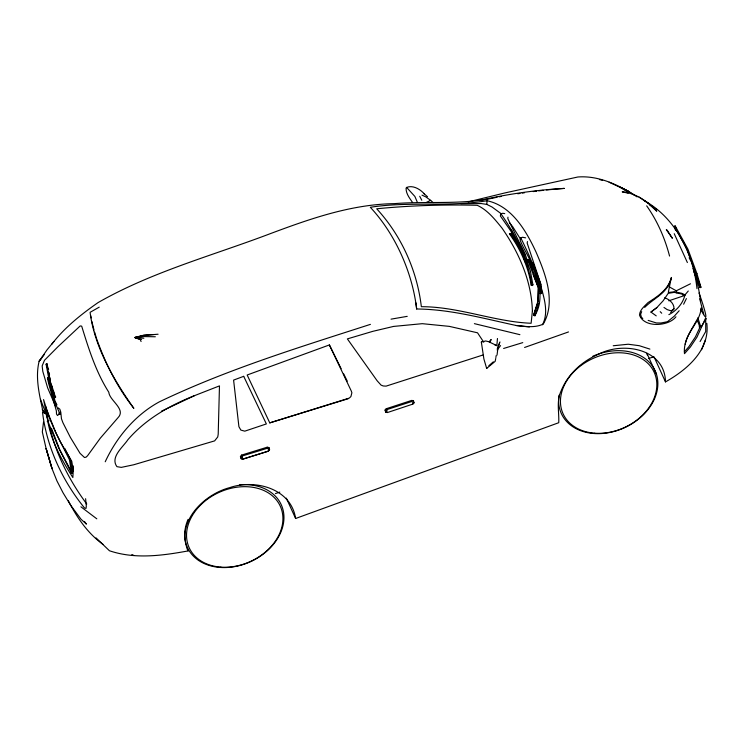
<?xml version="1.0" encoding="UTF-8"?>
<svg xmlns="http://www.w3.org/2000/svg" width="744" height="744" viewBox="0 0 744 744"><rect width="100%" height="100%" fill="white"/><g stroke="black" fill="none" stroke-linecap="round" stroke-linejoin="round"><path stroke-width="1.12" d="M533.532 315.354L538.405 301.125L538.414 288.226L527.831 260.158L529.691 260.316C537.428 277.382 545.222 296.996 535.28 314.954L534.945 315.763L533.532 315.354L537.642 302.073L538.414 288.226M538.405 301.125L538.424 287.203L533.987 273.671L528.277 259.907M706.8 323.277C710.176 350.219 686.684 369.935 665.48 381.904C664.959 348.75 623.156 341.338 598.734 354.125C582.208 361.166 567.951 373.934 561.171 390.795C556.261 400.849 559.237 412.009 558.753 422.704L295.61 518.494L286.319 498.108M696.458 320.72C690.869 330.968 683.15 341.264 684.48 353.688L690.376 347.002L696.979 337.116L705.731 317.818L705.703 331.554L700.095 341.552M268.035 451.264L268.835 450.269L268.482 449.106L267.143 448.325L267.189 447.209L268.928 447.553L269.588 449.72L268.398 451.143L243.279 458.974L241.084 458.676L240.424 456.444L241.623 455.086L267.189 447.209M73.256 470.031L72.856 477.518C60.469 458.109 48.155 435.9 46.76 412.362L47.904 416.528M539.651 291.043L539.837 287.612M501.447 213.919L492.035 207.009L486.809 204.405L487.088 200.722C511.807 206.069 526.203 230.835 536.071 252.142C545.482 273.904 556.196 301.692 543.287 324.058C534.843 328.141 525.273 326.402 516.336 325.528C483.414 318.451 450.576 309.244 416.659 308.993L415.877 302.771M495.058 345.188L496.853 345.625L497.457 338.501M507.957 217.164L507.817 218.578L525.496 255.239L527.989 262.483L526.891 263.46M43.505 422.136L42.324 431.948L46.1 448.511L52.006 468.581L56.925 480.884L63.026 492.761L70.578 505.148L81.04 519.247L86.425 524.129L84.481 521.488M495.895 357.492L496.155 355.613M670.883 279.586L668.298 292.522L674.436 291.769L681.727 293.294L685.029 294.819L688.274 290.997M527.459 241.568L527.171 243.074L540.888 284.45L541.827 292.857L540.702 293.759L539.484 293.294M58.962 414.138L59.288 412.464L54.145 400.551L47.914 377.878L47.458 378.231L48.751 383.876L56.377 410.939L56.507 414.073L57.539 415.543L58.962 414.138L60.097 414.231L60.422 412.548L59.288 412.464M495.764 358.422L495.151 361.379L486.66 368.41L483.898 358.989L481.34 342.017L485.655 340.966L488.799 341.756L496.853 345.625M497.02 355.148L498.006 347.671L499.959 341.933M701.164 307.951C700.048 321.817 687.661 330.866 685.196 344.24M412.492 404.29L413.339 403.415L413.459 400.718L411.739 400.402L386.248 408.726L385.048 410.074L385.671 412.176L387.382 412.557L412.836 404.104L414.055 402.755L413.459 400.718M268.482 449.106L268.928 447.553M656.227 315.875L650.944 312.062L656.822 307.625L663.136 300.799L668.196 293.359L674.241 292.355L681.513 293.964L684.843 295.442C682.694 303.812 676.501 310.76 668.875 314.647M534.945 315.763L538.712 303.589M504.73 213.612L502.656 213.277L501 213.872L500.331 215.918L511.128 231.477L515.081 239.568M531.197 285.157L531.495 284.329C529.114 265.841 521.47 248.087 509.863 233.504L509.398 233.802C520.4 249.035 528.221 266.547 531.197 285.157L532.602 285.538L532.899 284.71L530.342 270.853L527.226 262.39M525.645 237.848L522.539 237.252L520.772 237.875L520.056 239.838C523.497 249.724 530.779 258.242 532.778 268.872M385.671 412.176L386.861 412.12L387.075 409.544L411.674 401.537L413.013 402.318M497.243 348.927L499.522 342.965M701.583 349.754L705.442 339.841M242.172 458.574L242.377 455.951L267.143 448.325M105.23 461.764C116.613 437.221 135.241 414.957 159.244 401.899C226.911 369.433 299.116 347.383 370.41 324.365M542.478 324.784C549.351 311.457 543.39 295.991 539.837 282.543M683.634 304.212L686.405 298.586M486.66 368.41L487.088 367.555M489.58 342.538L491.207 339.506L489.143 341.719M641.691 311.643L640.603 314.238L641.384 317.186L642.779 318.525M706.177 318.609L700.941 327.397L697.807 317.772M51.717 344.323C64.337 327.741 81.05 314.442 98.069 302.594C152.055 271.7 212.84 255.518 270.667 233.523C310.434 218.662 351.205 204.34 394.143 203.651C428.451 200.917 463.242 205.232 497.029 197.207M42.575 356.683L39.116 361.314C35.033 377.943 39.525 395.111 42.947 411.413L46.063 413.766L47.253 418.212M427.53 196.751L423.829 193.44L424.526 194.11C420.369 189.329 413.125 184.838 406.633 187.423L406.066 188.185C405.992 193.784 409.563 198.118 412.567 202.47M656.822 307.625L650.944 312.062M44.287 354.553L39.116 361.314L46.928 349.987L53.959 341.431M46.621 363.602L51.745 388.498L55.716 397.064L55.13 397.705L51.485 389.103L49.234 380.882L46.1 364.272L46.621 363.602L48.602 369.573M46.1 364.272L47.002 363.584M497.169 350.033L500.573 345.597M670.614 312.517L674.008 308.816C674.259 303.543 669.358 299.255 664.652 297.814M684.424 351.754L688.851 346.741L695.454 336.865L699.527 328.16L699.276 325.416L697.007 319.464M679.16 310.741L674.269 316.181L667.48 321.696L660.97 323.008L656.366 322.952L648.154 320.394M54.731 397.417L55.326 396.784M644.667 307.402C655.166 297.005 667.749 293.378 671.423 277.438C668.066 289.732 658.049 296.14 648.043 302.585C644.611 306.109 639.794 309.764 639.496 315.065C644.062 328.085 668.642 326.486 675.943 316.805M413.339 403.415L414.055 402.755M672.381 310.304L674.008 308.816M527.989 262.483L526.761 262.046L525.664 263.023L523.748 257.824M488.855 365.685L493.337 361.826M49.383 380.175L48.797 378.082L47.458 378.231M268.835 450.269L269.588 449.72M690.479 283.78L676.277 290.802L669.014 286.71M524.687 256.206L519.34 245.446L511.268 233.886L510.803 234.183L512.663 236.936M426.173 202.508L430.646 200.35L433.138 202.647M99.231 307.142L90.098 312.322C94.339 346.63 113.693 379.831 133.855 408.335C117.366 387.531 105.406 363.481 96.534 338.548M527.831 260.158L529.691 260.316M194.398 395.696C169.465 405.554 145.601 419.179 127.903 439.695C123.206 446.893 109.926 457.132 116.929 466.655L121.3 467.381L133.706 464.768L214.616 440.885L217.741 436.951L218.206 434.208L219.471 385.885L194.398 395.696L161.42 411.2M568.509 331.936L524.594 347.467M341.133 368.717L329.387 344.937L247.166 375.004L269.774 422.871L348.294 398.682M675.599 230.482L674.371 226.269L675.226 225.971L687.921 249.138L696.942 273.615L700.913 287.314L700.067 287.621L693.008 268.454M700.067 287.621L696.086 273.922L696.942 273.615M648.536 358.608L653.976 356.655M275.447 493.598L279.809 492.1M668.791 300.799L684.843 295.442M482.912 355.018L386.099 386.127L383.234 385.969L381.067 385.113L377.189 380.835L347.374 338.892L372.837 331.331L393.52 326.43L422.276 323.677L449.274 326.365L477.527 332.801L483.758 342.203M69.471 459.755L70.336 459.485L72.484 473.212L71.619 473.482L58.367 447.218L48.379 422.471L46.23 408.744L56.219 433.492L69.471 459.755L71.619 473.482M268.398 451.143L242.823 459.141L241.084 458.676M269.774 422.871L349.252 398.096L350.898 396.58L351.884 392.776L351.28 391.009L329.387 344.937M503.623 348.471L522.762 342.621M47.207 421.243L49.058 420.686M138.598 336.483L134.924 337.497L140.337 339.683L141.081 341.524M468.199 201.884L505.148 192.873L577.883 176.988C597.944 175.491 617.167 184.196 633.739 194.751M479.183 200.592C507.148 194.11 535.634 190.036 564.315 188.399L546.459 189.925M153.822 334.521L143.527 335.228L134.924 337.497L143.852 338.25M499.178 196.807L501.326 196.407M295.61 518.494C291.137 488.436 255.071 478.876 229.645 487.646C203.614 494.5 175.24 522.4 188.139 550.913C162.266 555.656 134.915 559.404 109.442 550.755L96.041 537.893M682.955 295.201L685.029 294.819M391.028 319.157L407.228 316.349M517.787 193.766L520.01 193.44M522.223 193.115L524.436 192.78M158.081 334.223L143.983 335.33L134.924 337.497L144.141 336.576L155.329 336.762M487.088 200.722C448.483 207.232 409.005 201.224 370.307 207.278C395.427 234.211 412.371 272.49 416.659 308.993M533.271 191.571L536.564 191.162M538.768 190.883L543.157 190.334M672.697 310.332L670.242 310.611L667.126 309.578L663.974 307.449M613.223 345.755L628.243 344.23L639.282 345.7L649.903 349.113M460.834 203.726L481.266 203.558L486.809 204.405M516.336 325.528L529.421 326.951M699.369 326.188L700.894 326.449M141.602 339.487L135.175 337.897M628.15 193.133L622.207 191.859C635.897 193.077 647.54 201.522 656.747 211.175L649.41 204.451L656.72 209.696L654.869 208.999M47.914 377.878L48.797 378.082M474.384 323.649L519.898 334.67M509.863 233.504L511.268 233.886M531.495 284.329L532.899 284.71M599.404 179.518L602.64 180.42M533.866 314.545L535.28 314.954M541.827 292.857L540.6 292.392C537.754 273.29 529.198 255.015 520.772 237.875M40.464 399.323L46.063 413.766L42.51 412.269C46.798 447.237 62.301 480.615 84.481 507.938L86.006 508.412L86.313 506.357L85.616 498.694M609.104 182.215L628.076 191.05L637.143 196.909M131.855 554.55L133.92 555.461M406.633 187.423L414.873 196.444L417.282 202.089M421.988 195.142L425.81 196.881L430.646 200.35M628.68 191.366L620.329 187.246L626.829 191.543M643.811 200.396C675.459 217.546 693.38 253.816 696.979 288.663M385.048 410.074L386.527 410.986M240.424 456.444L241.819 457.374M639.068 197.048L649.614 204.219M80.91 506.794L96.813 518.828M58.274 407.917L59.846 409.228L60.785 412.139L61.454 418.742L62.933 422.722L70.373 437.398L80.036 453.319L84.472 457.486L86.025 457.197L87.541 455.774L100.291 438.197L117.98 417.728C126.415 409.163 109.452 400.57 108.81 392.246C95.902 371.954 88.648 348.787 81.682 326.132L80.175 325.937L57.948 346.732L44.463 360.31L42.157 365.927L42.808 371.442L47.625 387.81L55.437 405.973M103.174 544.478C87.736 533.439 76.892 517.489 68.374 500.768M386.248 408.726L387.075 409.544M660.198 311.68L661.723 313.224M42.231 409.609L46.063 413.766M241.623 455.086L242.377 455.951M509.324 222.586L512.69 226.669L520.484 239.112M86.769 504.023C69.88 481.368 56.776 455.7 49.932 428.219M646.685 205.846C657.426 221.061 664.829 238.052 669.563 256.057M526.761 262.046C520.279 245.036 511.37 228.706 501 213.872M70.522 470.069L59.734 449.748L51.466 428.256M674.371 226.269L687.065 249.445L696.086 273.922M689.139 257.796L690.795 260.809M419.728 196.286L421.783 200.238M519.173 243.037L525.496 255.239M64.728 448.372L70.336 459.485M343.691 373.888L347.262 381.123M674.231 233.7L687.382 262.548M56.953 404.913L54.972 400.784L51.438 387.68M519.34 245.446L521.153 249.389M654.45 357.715L665.48 381.904M656.552 374.492L646.889 353.298A51.55 39.088 -24.5 0 1 647.419 355.279M187.218 548.867L188.139 550.913M511.556 230.138L517.954 244.478M698.997 293.015C700.662 297.126 712.501 332.001 700.606 309.151L700.699 310.016M481.34 342.017L481.545 342.51M533.225 274.62L538.424 287.203M693.631 271.002C697.658 280.507 698.858 290.913 700.736 300.995M529.244 260.567L532.016 267.803M49.727 380.203L54.526 393.864M536.043 272.099L539.521 281.483M535.169 276.089L537.884 283.399M691.892 262.827L700.913 287.314M532.918 262.669L540.888 284.45M535.364 276.563L537.215 282.06M699.667 298.781L703.778 314.321M51.336 384.592L52.536 388.535M93.995 330.02L91.782 321.315M94.628 332.149L96.218 337.488M675.226 225.971L676.752 231.235M527.18 263.432L528.091 266.594M676.277 290.802L676.873 292.95M48.109 371.479L49.69 378.612M46.481 364.253L47.142 367.294M90.731 315.698L91.149 317.948M49.123 377.971L49.476 380.212M538.656 287.63L538.991 289.89M49.262 372.707L49.513 374.976M49.764 377.245L50.015 379.524M73.191 465.837L73.349 471.11L71.759 461.215L60.329 441.88L54.591 430.116L49.569 418.258L43.552 399.565L45.97 411.506L45.905 406.894M592.847 356.227A51.55 39.088 -24.5 0 1 657.194 377.013A51.55 39.088 -24.5 0 1 608.973 432.627A51.55 39.088 -24.5 0 1 559.06 395.194M239.577 484.809A51.55 39.088 -24.5 0 1 283.027 525.496A51.55 39.088 -24.5 0 1 220.494 567.467A51.55 39.088 -24.5 0 1 188.074 519.377M532.388 311.113L531.114 323.268C494.221 321.752 458.657 306.649 421.346 306.695C417.068 270.453 401.425 235.69 376.687 208.785C409.991 205.521 443.843 204.451 477.192 205.298C487.673 210.115 494.89 219.368 501.995 228.083C518.903 252.467 531.597 281.083 532.388 311.113M243.697 376.325L233.597 380.1L238.917 426.712L240.861 430.097L244.795 431.157L266.361 423.941L243.697 376.325M667.275 230.352L666.317 229.729L672.381 238.285L667.275 230.352M52.006 468.581L46.1 448.511L52.006 468.581M594.754 433.194A50.062 37.953 -24.5 0 0 655.548 375.887A50.062 37.953 -24.5 0 0 575.614 370.047A50.062 37.953 -24.5 0 0 594.754 433.194M220.847 567.114A50.062 37.953 -24.5 0 0 281.641 509.807A50.062 37.953 -24.5 0 0 201.708 503.967A50.062 37.953 -24.5 0 0 220.847 567.114"/></g></svg>
